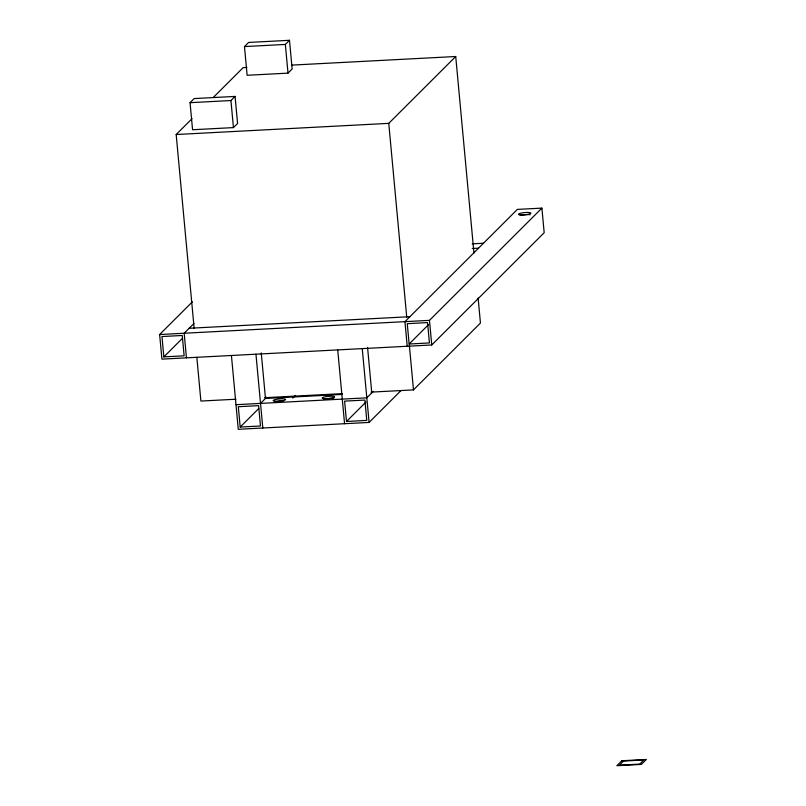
<?xml version="1.0" encoding="UTF-8"?>
<svg xmlns="http://www.w3.org/2000/svg" width="806" height="806" viewBox="0 0 806 806"><rect width="100%" height="100%" fill="white"/><g stroke="black" fill="none" stroke-linecap="round" stroke-linejoin="round"><path stroke-width="1.21" d="M244.47 46.577L248.601 42.446L289.485 40.3L292.145 69.004L288.014 73.134L247.13 75.28L244.47 46.577L285.344 44.431L289.485 40.3M190.055 102.684L194.186 98.564L235.07 96.418L237.579 123.479L233.448 127.6L192.563 129.746L190.055 102.684L230.939 100.538L235.07 96.418M194.165 328.485L176.171 134.521L192.03 118.684M213.177 97.576L243.13 67.664L246.878 67.472M407.221 346.258L404.944 321.654L517.371 209.399L541.894 208.119L544.181 232.722L431.754 344.968L161.925 359.133L159.638 334.53L192.402 301.827M176.171 134.521L388.764 123.358L455.722 56.511L473.948 252.973M193.914 323.518L184.171 333.241L186.458 357.844M163.85 356.887L184.131 355.819L182.247 335.487L161.966 336.545L163.85 356.887L182.448 338.329M260.519 403.403L266.695 397.237M240.198 427.049L260.479 425.981L258.595 405.65L238.314 406.708L240.198 427.049L258.736 408.551M292.81 398.053L295.449 395.414M159.638 334.53L429.467 320.365L541.894 208.119M409.146 344.011L429.427 342.943L427.543 322.601L407.262 323.669L409.146 344.011L428.631 324.566M372.997 391.656L366.821 397.821L235.987 404.693M346.499 421.467L366.77 420.4L364.886 400.068L344.605 401.126L346.499 421.467L365.914 402.083M231.423 355.486L238.274 429.296L369.098 422.425L400.864 390.709M370.972 392.129L413.488 389.892L480.447 323.045L478.129 298.019M291.903 65.105L455.722 56.511M472.185 243.835L483.479 243.241M472.245 248.52L478.512 248.198M189.128 328.284L409.901 316.698M235.906 399.222L200.896 401.056L196.835 357.26M264.67 397.711L342.207 393.64M342.288 394.416L265.476 398.446L261.255 352.937M429.467 320.365L431.754 344.968M388.764 123.358L406.748 317.322M409.307 344.847L413.488 389.892M367.556 347.356L371.778 392.865M362.247 348.615L369.098 422.425M337.724 349.905L344.565 423.714M285.344 44.431L288.014 73.134M255.955 354.197L262.806 428.006M230.939 100.538L233.448 127.6M274.735 401.892A6.287 1.149 -5.3 0 1 283.551 400.955M323.921 399.282A6.287 1.149 -5.3 0 1 333.825 398.517M520.182 215.504A6.287 1.149 -5.3 0 1 530.086 214.739M621.829 760.743L616.872 765.7L641.395 764.41L646.362 759.464L621.829 760.743M623.522 761.066L619.421 765.156L639.702 764.098L643.803 759.998L623.522 761.066M275.36 401.307A6.287 1.149 -5.3 0 0 285.515 399.705A6.287 1.149 -5.3 0 0 277.183 399.182A6.287 1.149 -5.3 0 0 275.36 401.307M324.274 398.728A6.287 1.149 -5.3 0 0 334.55 397.167A6.287 1.149 -5.3 0 0 326.42 396.582A6.287 1.149 -5.3 0 0 324.274 398.728M520.535 214.94A6.287 1.149 -5.3 0 0 530.801 213.389A6.287 1.149 -5.3 0 0 522.681 212.804A6.287 1.149 -5.3 0 0 520.535 214.94"/></g></svg>
